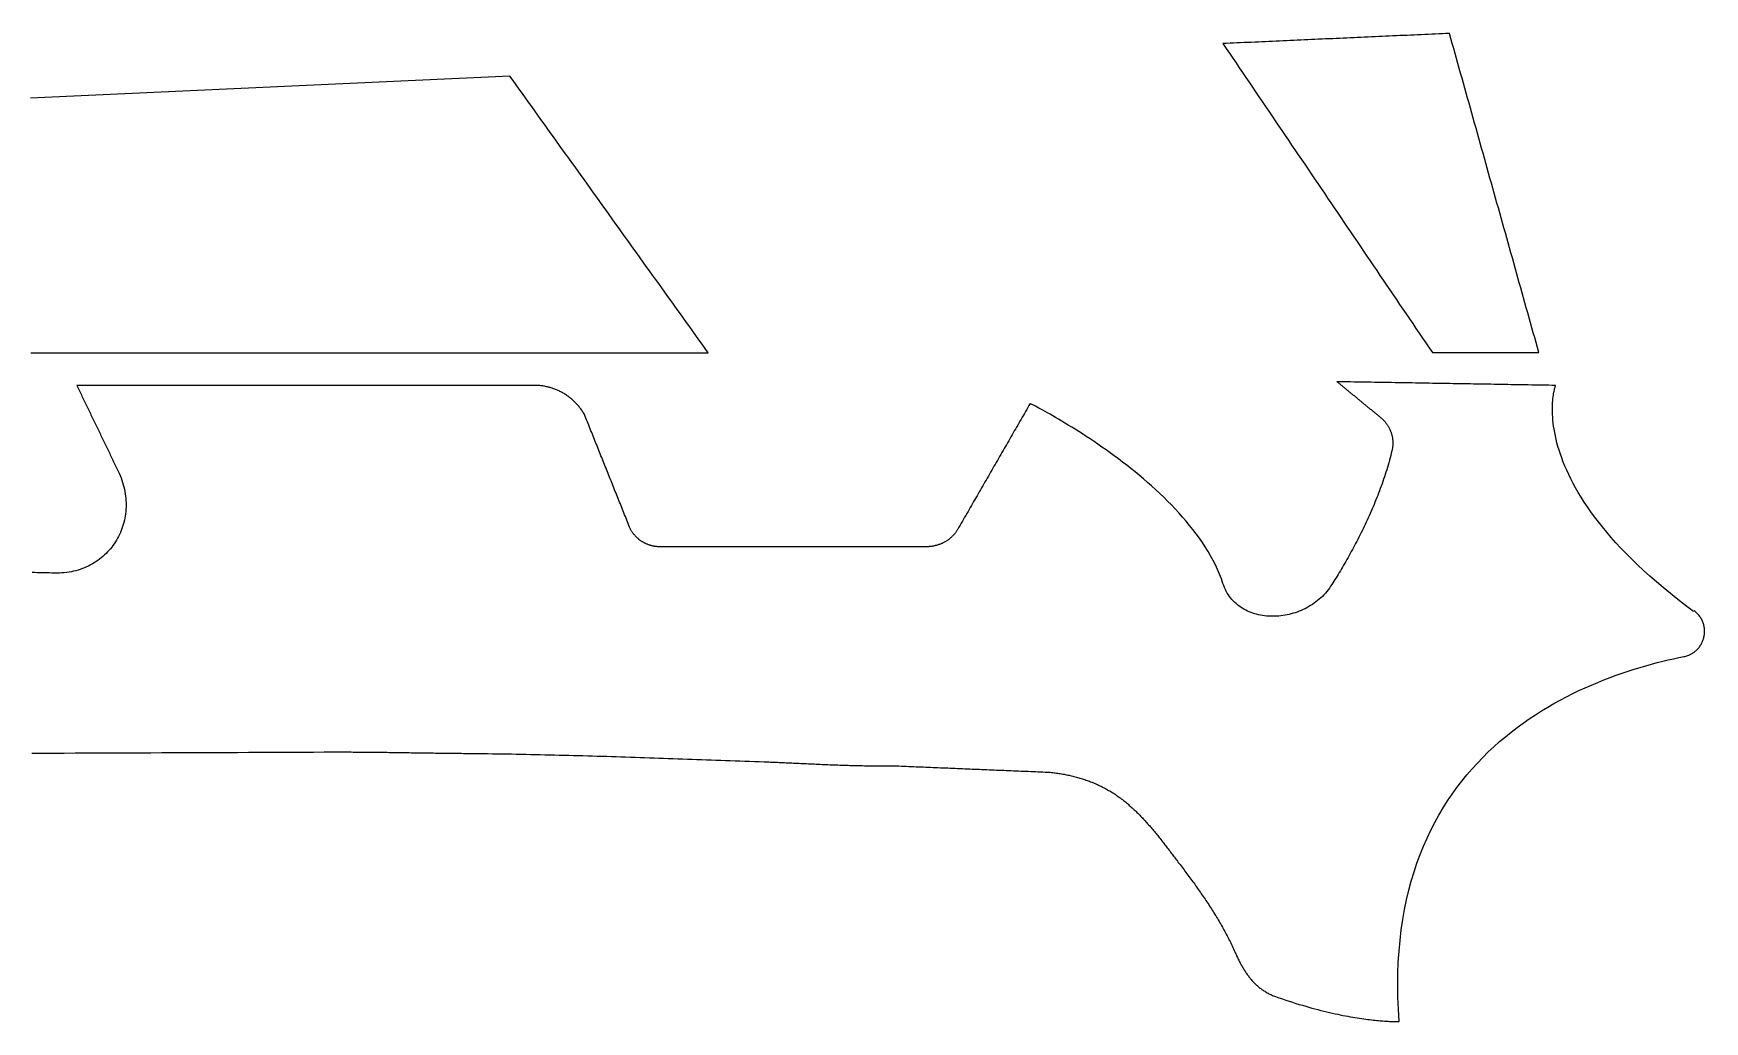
# Model space of a CAD drawing. Header units: metres. Extents: x 21 to 138, y -144 to -64.
# Drawn here: x 79.7 to 138.4, y -98.5 to -63.8 of the extents above; entities that cross this region are included whole.
import ezdxf

# ---------------------------------------------------------------- set-up
doc = ezdxf.new("R2010")
doc.units = ezdxf.units.M

msp = doc.modelspace()

# ---------------------------------------------------------------- linework, layer by layer
for points in [[(128.831594, -74.99096), (128.890014, -74.99096), (128.948434, -74.99096), (129.006854, -74.99096), (129.065274, -74.99096), (129.123694, -74.99096), (129.182114, -74.99096), (129.240534, -74.99096), (129.298954, -74.99096), (129.357374, -74.99096), (129.415794, -74.99096), (129.474214, -74.99096), (129.532634, -74.99096), (129.591054, -74.99096), (129.649474, -74.99096), (129.707894, -74.99096), (129.766314, -74.99096), (129.824734, -74.99096), (129.883154, -74.99096), (129.941574, -74.99096), (129.999994, -74.99096), (130.058414, -74.99096), (130.116834, -74.99096), (130.175254, -74.99096), (130.233674, -74.99096), (130.292094, -74.99096), (130.350514, -74.99096), (130.408934, -74.99096), (130.467354, -74.99096), (130.525774, -74.99096), (130.584194, -74.99096), (130.642614, -74.99096), (130.701034, -74.99096), (130.759454, -74.99096), (130.817874, -74.99096), (130.876294, -74.99096), (130.934714, -74.99096), (130.993134, -74.99096), (131.051554, -74.99096), (131.109974, -74.99096), (131.168394, -74.99096), (131.226814, -74.99096), (131.285234, -74.99096), (131.343654, -74.99096), (131.402074, -74.99096), (131.460494, -74.99096), (131.518914, -74.99096), (131.577334, -74.99096), (131.635754, -74.99096), (131.694174, -74.99096), (131.752594, -74.99096), (131.811014, -74.99096), (131.869434, -74.99096), (131.927854, -74.99096), (131.986274, -74.99096), (132.044694, -74.99096), (132.103114, -74.99096), (132.161534, -74.99096), (132.219954, -74.99096), (132.278374, -74.99096), (132.336794, -74.99096), (132.395214, -74.99096), (132.453634, -74.99096), (132.512054, -74.99096), (132.570474, -74.99096), (132.521452, -74.815954), (132.47243, -74.640948), (132.423408, -74.465942), (132.374386, -74.290936), (132.325364, -74.11593), (132.276342, -73.940924), (132.22732, -73.765918), (132.178298, -73.590912), (132.129276, -73.415906), (132.080254, -73.2409), (132.031232, -73.065894), (131.98221, -72.890888), (131.933188, -72.715882), (131.884166, -72.540876), (131.835144, -72.36587), (131.786122, -72.190864), (131.7371, -72.015858), (131.688078, -71.840852), (131.639056, -71.665846), (131.590034, -71.49084), (131.541012, -71.315834), (131.49199, -71.140828), (131.442968, -70.965822), (131.393946, -70.790816), (131.344924, -70.61581), (131.295902, -70.440804), (131.24688, -70.265798), (131.197858, -70.090792), (131.148836, -69.915786), (131.099814, -69.74078), (131.050792, -69.565774), (131.00177, -69.390768), (130.952748, -69.215762), (130.903726, -69.040756), (130.854704, -68.86575), (130.805682, -68.690744), (130.75666, -68.515738), (130.707638, -68.340732), (130.658616, -68.165726), (130.609594, -67.99072), (130.560572, -67.815714), (130.51155, -67.640708), (130.462528, -67.465702), (130.413506, -67.290696), (130.364484, -67.11569), (130.315462, -66.940684), (130.26644, -66.765678), (130.217418, -66.590672), (130.168396, -66.415666), (130.119374, -66.24066), (130.070352, -66.065654), (130.02133, -65.890648), (129.972308, -65.715642), (129.923286, -65.540636), (129.874264, -65.36563), (129.825242, -65.190624), (129.77622, -65.015618), (129.727198, -64.840612), (129.678176, -64.665606), (129.629154, -64.4906), (129.580132, -64.315594), (129.53111, -64.140588), (129.482088, -63.965582), (129.433066, -63.790576), (129.30886, -63.796164), (129.184654, -63.801752), (129.060448, -63.80734), (128.936242, -63.812928), (128.812036, -63.818516), (128.68783, -63.824104), (128.563624, -63.829692), (128.439418, -63.83528), (128.315212, -63.840868), (128.191006, -63.846456), (128.0668, -63.852044), (127.942594, -63.857632), (127.818388, -63.86322), (127.694182, -63.868808), (127.569976, -63.874396), (127.44577, -63.879984), (127.321564, -63.885572), (127.197358, -63.89116), (127.073152, -63.896748), (126.948946, -63.902336), (126.82474, -63.907924), (126.700534, -63.913512), (126.576328, -63.9191), (126.452122, -63.924688), (126.327916, -63.930276), (126.20371, -63.935864), (126.079504, -63.941452), (125.955298, -63.94704), (125.831092, -63.952628), (125.706886, -63.958216), (125.58268, -63.963804), (125.458474, -63.969392), (125.334268, -63.97498), (125.210062, -63.980568), (125.085856, -63.986156), (124.96165, -63.991744), (124.837444, -63.997332), (124.713238, -64.00292), (124.589032, -64.008508), (124.464826, -64.014096), (124.34062, -64.019684), (124.216414, -64.025272), (124.092208, -64.03086), (123.968002, -64.036448), (123.843796, -64.042036), (123.71959, -64.047624), (123.595384, -64.053212), (123.471178, -64.0588), (123.346972, -64.064388), (123.222766, -64.069976), (123.09856, -64.075564), (122.974354, -64.081152), (122.850148, -64.08674), (122.725942, -64.092328), (122.601736, -64.097916), (122.47753, -64.103504), (122.353324, -64.109092), (122.229118, -64.11468), (122.104912, -64.120268), (121.980706, -64.125856), (121.8565, -64.131444), (121.732294, -64.137032), (121.608088, -64.14262), (121.483882, -64.148208), (121.59869, -64.317626), (121.713498, -64.487044), (121.828306, -64.656462), (121.943114, -64.82588), (122.057922, -64.995298), (122.17273, -65.164716), (122.287538, -65.334134), (122.402346, -65.503552), (122.517154, -65.67297), (122.631962, -65.842388), (122.74677, -66.011806), (122.861578, -66.181224), (122.976386, -66.350642), (123.091194, -66.52006), (123.206002, -66.689478), (123.32081, -66.858896), (123.435618, -67.028314), (123.550426, -67.197732), (123.665234, -67.36715), (123.780042, -67.536568), (123.89485, -67.705986), (124.009658, -67.875404), (124.124466, -68.044822), (124.239274, -68.21424), (124.354082, -68.383658), (124.46889, -68.553076), (124.583698, -68.722494), (124.698506, -68.891912), (124.813314, -69.06133), (124.928122, -69.230748), (125.04293, -69.400166), (125.157738, -69.569584), (125.272546, -69.739002), (125.387354, -69.90842), (125.502162, -70.077838), (125.61697, -70.247256), (125.731778, -70.416674), (125.846586, -70.586092), (125.961394, -70.75551), (126.076202, -70.924928), (126.19101, -71.094346), (126.305818, -71.263764), (126.420626, -71.433182), (126.535434, -71.6026), (126.650242, -71.772018), (126.76505, -71.941436), (126.879858, -72.110854), (126.994666, -72.280272), (127.109474, -72.44969), (127.224282, -72.619108), (127.33909, -72.788526), (127.453898, -72.957944), (127.568706, -73.127362), (127.683514, -73.29678), (127.798322, -73.466198), (127.91313, -73.635616), (128.027938, -73.805034), (128.142746, -73.974452), (128.257554, -74.14387), (128.372362, -74.313288), (128.48717, -74.482706), (128.601978, -74.652124), (128.716786, -74.821542), (128.831594, -74.99096)], [(96.466406, -65.292224), (95.701358, -65.327022), (94.93631, -65.36182), (94.171262, -65.396618), (93.406214, -65.431416), (92.641166, -65.466214), (91.876118, -65.501012), (91.11107, -65.53581), (90.346022, -65.570608), (89.580974, -65.605406), (88.815926, -65.640204), (88.050878, -65.675002), (87.28583, -65.7098), (86.520782, -65.744598), (85.755734, -65.779396), (84.990686, -65.814194), (84.225638, -65.848992), (83.46059, -65.88379), (82.695542, -65.918588), (81.930494, -65.953386), (81.165446, -65.988184), (80.400398, -66.022982), (79.63535, -66.05778)], [(79.649574, -74.997056), (80.442054, -74.997056), (81.234534, -74.997056), (82.027014, -74.997056), (82.819494, -74.997056), (83.611974, -74.997056), (84.404454, -74.997056), (85.196934, -74.997056), (85.989414, -74.997056), (86.781894, -74.997056), (87.574374, -74.997056), (88.366854, -74.997056), (89.159334, -74.997056), (89.951814, -74.997056), (90.744294, -74.997056), (91.536774, -74.997056), (92.329254, -74.997056), (93.121734, -74.997056), (93.914214, -74.997056), (94.706694, -74.997056), (95.499174, -74.997056), (96.291654, -74.997056), (97.084134, -74.997056), (97.876614, -74.997056), (98.669094, -74.997056), (99.461574, -74.997056), (100.254054, -74.997056), (101.046534, -74.997056), (101.839014, -74.997056), (102.631494, -74.997056), (103.423974, -74.997056), (103.315262, -74.845418), (103.20655, -74.69378), (103.097838, -74.542142), (102.989126, -74.390504), (102.880414, -74.238866), (102.771702, -74.087228), (102.66299, -73.93559), (102.554278, -73.783952), (102.445566, -73.632314), (102.336854, -73.480676), (102.228142, -73.329038), (102.11943, -73.1774), (102.010718, -73.025762), (101.902006, -72.874124), (101.793294, -72.722486), (101.684582, -72.570848), (101.57587, -72.41921), (101.467158, -72.267572), (101.358446, -72.115934), (101.249734, -71.964296), (101.141022, -71.812658), (101.03231, -71.66102), (100.923598, -71.509382), (100.814886, -71.357744), (100.706174, -71.206106), (100.597462, -71.054468), (100.48875, -70.90283), (100.380038, -70.751192), (100.271326, -70.599554), (100.162614, -70.447916), (100.053902, -70.296278), (99.94519, -70.14464), (99.836478, -69.993002), (99.727766, -69.841364), (99.619054, -69.689726), (99.510342, -69.538088), (99.40163, -69.38645), (99.292918, -69.234812), (99.184206, -69.083174), (99.075494, -68.931536), (98.966782, -68.779898), (98.85807, -68.62826), (98.749358, -68.476622), (98.640646, -68.324984), (98.531934, -68.173346), (98.423222, -68.021708), (98.31451, -67.87007), (98.205798, -67.718432), (98.097086, -67.566794), (97.988374, -67.415156), (97.879662, -67.263518), (97.77095, -67.11188), (97.662238, -66.960242), (97.553526, -66.808604), (97.444814, -66.656966), (97.336102, -66.505328), (97.22739, -66.35369), (97.118678, -66.202052), (97.009966, -66.050414), (96.901254, -65.898776), (96.792542, -65.747138), (96.68383, -65.5955), (96.575118, -65.443862), (96.466406, -65.292224)], [(137.998962, -84.069682), (137.717022, -83.859116), (137.44575, -83.650328), (137.184892, -83.443064), (136.934448, -83.237578), (136.69391, -83.03387), (136.463278, -82.832194), (136.242298, -82.632296), (136.03097, -82.43443), (135.828786, -82.238596), (135.635746, -82.044794), (135.451596, -81.853278), (135.276082, -81.663794), (135.10895, -81.476596), (134.9502, -81.291684), (134.799578, -81.109058), (134.65683, -80.928972), (134.521702, -80.751172), (134.39394, -80.575912), (134.273544, -80.403192), (134.16026, -80.233012), (134.053834, -80.065626), (133.954012, -79.901034), (133.860794, -79.739236), (133.773926, -79.580232), (133.6929, -79.424022), (133.61797, -79.27086), (133.548628, -79.120492), (133.484874, -78.973172), (133.4262, -78.8289), (133.372606, -78.68793), (133.324092, -78.550008), (133.28015, -78.415388), (133.24078, -78.28407), (133.205728, -78.156054), (133.17474, -78.031594), (133.147562, -77.910436), (133.124194, -77.792834), (133.104128, -77.678788), (133.087364, -77.568298), (133.073902, -77.461618), (133.063234, -77.358748), (133.05536, -77.259688), (133.049772, -77.164438), (133.04647, -77.072998), (133.045454, -76.985368), (133.046216, -76.901802), (133.048756, -76.8223), (133.05282, -76.746862), (133.058154, -76.675742), (133.064504, -76.608686), (133.07187, -76.545948), (133.079998, -76.487528), (133.088634, -76.433426), (133.097524, -76.383896), (133.106414, -76.338684), (133.115304, -76.298044), (133.12394, -76.261976), (133.132068, -76.23048), (133.139434, -76.20381), (133.145784, -76.181712), (133.151118, -76.16444), (133.155182, -76.151994), (133.157722, -76.144628), (133.158738, -76.142088), (133.03885, -76.140056), (132.918962, -76.138024), (132.799074, -76.135992), (132.679186, -76.13396), (132.559298, -76.131928), (132.43941, -76.129896), (132.319522, -76.127864), (132.199634, -76.125832), (132.079746, -76.1238), (131.959858, -76.121768), (131.83997, -76.119736), (131.720082, -76.117704), (131.600194, -76.115672), (131.480306, -76.11364), (131.360418, -76.111608), (131.24053, -76.109576), (131.120642, -76.107544), (131.000754, -76.105512), (130.880866, -76.10348), (130.760978, -76.101448), (130.64109, -76.099416), (130.521202, -76.097384), (130.401314, -76.095352), (130.281426, -76.09332), (130.161538, -76.091288), (130.04165, -76.089256), (129.921762, -76.087224), (129.801874, -76.085192), (129.681986, -76.08316), (129.562098, -76.081128), (129.44221, -76.079096), (129.322322, -76.077064), (129.202434, -76.075032), (129.082546, -76.073), (128.962658, -76.070968), (128.84277, -76.068936), (128.722882, -76.066904), (128.602994, -76.064872), (128.483106, -76.06284), (128.363218, -76.060808), (128.24333, -76.058776), (128.123442, -76.056744), (128.003554, -76.054712), (127.883666, -76.05268), (127.763778, -76.050648), (127.64389, -76.048616), (127.524002, -76.046584), (127.404114, -76.044552), (127.284226, -76.04252), (127.164338, -76.040488), (127.04445, -76.038456), (126.924562, -76.036424), (126.804674, -76.034392), (126.684786, -76.03236), (126.564898, -76.030328), (126.44501, -76.028296), (126.325122, -76.026264), (126.205234, -76.024232), (126.085346, -76.0222), (125.965458, -76.020168), (125.84557, -76.018136), (125.725682, -76.016104), (125.605794, -76.014072), (125.485906, -76.01204), (125.509782, -76.031598), (125.533658, -76.051156), (125.557534, -76.070714), (125.58141, -76.090272), (125.605286, -76.10983), (125.629162, -76.129388), (125.653038, -76.148946), (125.676914, -76.168504), (125.70079, -76.188062), (125.724666, -76.20762), (125.748542, -76.227178), (125.772418, -76.246736), (125.796294, -76.266294), (125.82017, -76.285852), (125.844046, -76.30541), (125.867922, -76.324968), (125.891798, -76.344526), (125.915674, -76.364084), (125.93955, -76.383642), (125.963426, -76.4032), (125.987302, -76.422758), (126.011178, -76.442316), (126.035054, -76.461874), (126.05893, -76.481432), (126.082806, -76.50099), (126.106682, -76.520548), (126.130558, -76.540106), (126.154434, -76.559664), (126.17831, -76.579222), (126.202186, -76.59878), (126.226062, -76.618338), (126.249938, -76.637896), (126.273814, -76.657454), (126.29769, -76.677012), (126.321566, -76.69657), (126.345442, -76.716128), (126.369318, -76.735686), (126.393194, -76.755244), (126.41707, -76.774802), (126.440946, -76.79436), (126.464822, -76.813918), (126.488698, -76.833476), (126.512574, -76.853034), (126.53645, -76.872592), (126.560326, -76.89215), (126.584202, -76.911708), (126.608078, -76.931266), (126.631954, -76.950824), (126.65583, -76.970382), (126.679706, -76.98994), (126.703582, -77.009498), (126.727458, -77.029056), (126.751334, -77.048614), (126.77521, -77.068172), (126.799086, -77.08773), (126.822962, -77.107288), (126.846838, -77.126846), (126.870714, -77.146404), (126.89459, -77.165962), (126.918466, -77.18552), (126.942342, -77.205078), (126.966218, -77.224636), (126.990094, -77.244194), (127.01397, -77.263752), (127.029972, -77.277214), (127.04572, -77.29093), (127.061214, -77.3049), (127.076454, -77.319124), (127.09144, -77.333602), (127.106172, -77.348334), (127.12065, -77.363066), (127.134874, -77.378052), (127.14859, -77.393292), (127.162052, -77.408786), (127.17526, -77.424534), (127.188214, -77.440536), (127.200914, -77.456538), (127.21336, -77.472794), (127.225298, -77.489304), (127.236982, -77.506068), (127.248412, -77.522832), (127.259588, -77.53985), (127.27051, -77.557122), (127.281178, -77.574394), (127.291338, -77.59192), (127.301244, -77.6097), (127.310896, -77.62748), (127.320294, -77.645514), (127.329184, -77.663802), (127.33782, -77.68209), (127.346202, -77.700632), (127.35433, -77.719174), (127.36195, -77.73797), (127.369316, -77.756766), (127.376428, -77.775816), (127.383032, -77.794866), (127.389382, -77.813916), (127.395478, -77.83322), (127.401066, -77.852524), (127.4064, -77.872082), (127.41148, -77.89164), (127.416306, -77.911198), (127.420624, -77.93101), (127.424688, -77.950822), (127.428244, -77.970634), (127.431546, -77.9907), (127.434594, -78.010766), (127.437134, -78.030832), (127.43942, -78.050898), (127.441452, -78.071218), (127.442976, -78.091538), (127.444246, -78.111858), (127.445008, -78.132178), (127.445516, -78.152498), (127.445516, -78.172818), (127.445262, -78.193138), (127.444754, -78.213458), (127.443738, -78.234032), (127.442468, -78.254606), (127.44069, -78.27518), (127.438658, -78.295754), (127.436118, -78.316328), (127.433324, -78.336902), (127.430022, -78.357476), (127.426466, -78.37805), (127.422402, -78.39837), (127.418084, -78.41869), (127.413258, -78.43901), (127.392684, -78.521814), (127.371348, -78.604618), (127.34925, -78.687422), (127.326644, -78.770226), (127.303276, -78.85303), (127.279146, -78.935834), (127.254508, -79.018384), (127.229362, -79.100934), (127.203454, -79.18323), (127.177038, -79.265526), (127.150114, -79.347568), (127.122428, -79.42961), (127.094234, -79.511398), (127.065532, -79.593186), (127.036322, -79.67472), (127.006604, -79.756), (126.976378, -79.837026), (126.945644, -79.917798), (126.914402, -79.99857), (126.882906, -80.079088), (126.850902, -80.159352), (126.81839, -80.239362), (126.785624, -80.318864), (126.75235, -80.398112), (126.718822, -80.477106), (126.684786, -80.555846), (126.650496, -80.634332), (126.615698, -80.71231), (126.580646, -80.790034), (126.54534, -80.86725), (126.50978, -80.944212), (126.473966, -81.020666), (126.437898, -81.096866), (126.401576, -81.172558), (126.365, -81.247742), (126.32817, -81.322672), (126.291086, -81.397094), (126.253748, -81.471008), (126.21641, -81.544414), (126.178818, -81.617312), (126.140972, -81.689702), (126.103126, -81.761584), (126.065026, -81.832958), (126.026926, -81.903824), (125.988572, -81.974182), (125.950218, -82.044032), (125.911864, -82.113374), (125.87351, -82.181954), (125.835156, -82.250026), (125.796548, -82.317336), (125.75794, -82.384138), (125.719332, -82.450178), (125.680724, -82.51571), (125.64237, -82.58048), (125.604016, -82.644742), (125.565662, -82.708242), (125.527308, -82.77098), (125.489208, -82.832956), (125.451108, -82.894424), (125.413008, -82.95513), (125.375162, -83.015074), (125.33757, -83.074256), (125.299978, -83.132676), (125.26264, -83.190334), (125.21946, -83.253834), (125.174248, -83.315556), (125.127004, -83.375246), (125.077728, -83.433158), (125.026674, -83.489038), (124.973842, -83.54314), (124.919232, -83.59521), (124.863098, -83.645248), (124.80544, -83.693508), (124.746258, -83.739736), (124.685806, -83.783932), (124.624084, -83.826096), (124.561092, -83.866482), (124.49683, -83.904836), (124.431552, -83.941158), (124.365258, -83.975448), (124.297948, -84.007706), (124.229876, -84.037932), (124.161042, -84.066126), (124.091446, -84.092288), (124.021088, -84.116418), (123.950222, -84.138516), (123.878848, -84.158582), (123.80722, -84.176362), (123.735084, -84.19211), (123.662694, -84.205826), (123.590304, -84.21751), (123.51766, -84.226908), (123.445016, -84.234274), (123.372626, -84.239608), (123.300236, -84.242656), (123.2281, -84.243672), (123.156218, -84.242402), (123.08459, -84.2391), (123.01347, -84.233512), (122.942858, -84.225892), (122.872754, -84.215986), (122.803412, -84.203794), (122.734832, -84.18957), (122.667014, -84.17306), (122.600212, -84.154264), (122.534426, -84.133436), (122.469656, -84.110322), (122.405902, -84.084922), (122.343418, -84.057236), (122.282204, -84.027264), (122.22226, -83.995006), (122.16384, -83.960462), (122.106944, -83.923632), (122.051572, -83.884516), (121.997724, -83.843114), (121.945654, -83.799426), (121.895362, -83.753452), (121.847102, -83.705192), (121.800874, -83.654646), (121.756678, -83.60156), (121.714514, -83.546188), (121.674382, -83.48853), (121.636536, -83.428586), (121.60123, -83.366102), (121.56821, -83.301332), (121.53773, -83.234022), (121.50979, -83.164426), (121.484644, -83.09229), (121.427494, -82.927444), (121.363994, -82.763868), (121.294398, -82.601308), (121.21896, -82.440018), (121.137934, -82.279998), (121.051574, -82.121248), (120.95988, -81.964022), (120.86336, -81.808066), (120.762014, -81.653634), (120.65635, -81.500726), (120.546368, -81.349342), (120.432576, -81.199482), (120.314974, -81.0514), (120.193816, -80.904842), (120.069356, -80.760062), (119.941848, -80.61706), (119.811292, -80.47609), (119.678196, -80.336898), (119.542814, -80.199738), (119.405146, -80.064356), (119.2657, -79.931006), (119.124476, -79.799688), (118.981728, -79.670656), (118.83771, -79.543656), (118.692676, -79.418942), (118.54688, -79.296514), (118.400576, -79.176372), (118.254018, -79.058516), (118.10746, -78.9432), (117.960902, -78.83017), (117.814852, -78.71968), (117.66931, -78.61173), (117.524784, -78.50632), (117.381274, -78.403704), (117.239034, -78.303628), (117.098318, -78.206346), (116.95938, -78.111858), (116.822474, -78.020164), (116.687854, -77.931264), (116.55552, -77.845412), (116.42598, -77.762354), (116.299234, -77.682344), (116.17579, -77.605382), (116.055648, -77.531468), (115.939062, -77.460856), (115.826286, -77.393292), (115.717574, -77.32903), (115.61318, -77.26807), (115.513358, -77.210412), (115.418362, -77.156056), (115.328446, -77.105256), (115.24361, -77.057758), (115.164362, -77.013816), (115.090702, -76.97343), (115.022884, -76.936854), (114.961416, -76.903834), (114.906298, -76.874624), (114.857784, -76.84897), (114.816128, -76.827126), (114.78133, -76.809346), (114.753898, -76.795376), (114.734086, -76.785216), (114.721894, -76.77912), (114.71783, -76.777088), (114.678206, -76.845922), (114.638582, -76.914756), (114.598958, -76.98359), (114.559334, -77.052424), (114.51971, -77.121258), (114.480086, -77.190092), (114.440462, -77.258926), (114.400838, -77.32776), (114.361214, -77.396594), (114.32159, -77.465428), (114.281966, -77.534262), (114.242342, -77.603096), (114.202718, -77.67193), (114.163094, -77.740764), (114.12347, -77.809598), (114.083846, -77.878432), (114.044222, -77.947266), (114.004598, -78.0161), (113.964974, -78.084934), (113.92535, -78.153768), (113.885726, -78.222602), (113.846102, -78.291436), (113.806478, -78.36027), (113.766854, -78.429104), (113.72723, -78.497938), (113.687606, -78.566772), (113.647982, -78.635606), (113.608358, -78.70444), (113.568734, -78.773274), (113.52911, -78.842108), (113.489486, -78.910942), (113.449862, -78.979776), (113.410238, -79.04861), (113.370614, -79.117444), (113.33099, -79.186278), (113.291366, -79.255112), (113.251742, -79.323946), (113.212118, -79.39278), (113.172494, -79.461614), (113.13287, -79.530448), (113.093246, -79.599282), (113.053622, -79.668116), (113.013998, -79.73695), (112.974374, -79.805784), (112.93475, -79.874618), (112.895126, -79.943452), (112.855502, -80.012286), (112.815878, -80.08112), (112.776254, -80.149954), (112.73663, -80.218788), (112.697006, -80.287622), (112.657382, -80.356456), (112.617758, -80.42529), (112.578134, -80.494124), (112.53851, -80.562958), (112.498886, -80.631792), (112.459262, -80.700626), (112.419638, -80.76946), (112.380014, -80.838294), (112.34039, -80.907128), (112.300766, -80.975962), (112.261142, -81.044796), (112.221518, -81.11363), (112.181894, -81.182464), (112.170718, -81.20126), (112.159288, -81.219802), (112.147604, -81.23809), (112.135666, -81.256124), (112.123474, -81.273904), (112.111028, -81.29143), (112.098328, -81.308702), (112.085374, -81.32572), (112.072166, -81.342484), (112.058704, -81.35874), (112.044988, -81.374742), (112.031018, -81.39049), (112.016794, -81.405984), (112.002316, -81.421224), (111.987584, -81.43621), (111.972598, -81.450942), (111.957358, -81.46542), (111.941864, -81.47939), (111.926116, -81.493106), (111.910114, -81.506568), (111.894112, -81.519776), (111.877856, -81.53273), (111.861346, -81.54543), (111.844582, -81.557876), (111.827564, -81.569814), (111.810292, -81.581498), (111.79302, -81.592928), (111.775494, -81.604104), (111.757714, -81.615026), (111.739934, -81.625694), (111.7219, -81.635854), (111.703612, -81.64576), (111.68507, -81.655412), (111.666528, -81.66481), (111.647732, -81.673954), (111.628936, -81.682844), (111.609886, -81.691226), (111.590582, -81.699354), (111.571278, -81.707228), (111.55172, -81.714848), (111.532162, -81.722214), (111.51235, -81.729072), (111.492538, -81.735676), (111.472472, -81.742026), (111.452406, -81.748122), (111.432086, -81.753964), (111.411766, -81.759298), (111.391192, -81.764378), (111.370618, -81.769204), (111.34979, -81.773776), (111.328962, -81.778094), (111.30788, -81.781904), (111.286798, -81.78546), (111.265716, -81.788762), (111.24438, -81.79181), (111.223044, -81.79435), (111.201708, -81.796636), (111.180118, -81.798668), (111.158528, -81.800446), (111.136938, -81.801716), (111.115348, -81.802732), (111.093504, -81.803494), (111.07166, -81.804002), (111.049816, -81.804002), (110.904782, -81.804002), (110.759748, -81.804002), (110.614714, -81.804002), (110.46968, -81.804002), (110.324646, -81.804002), (110.179612, -81.804002), (110.034578, -81.804002), (109.889544, -81.804002), (109.74451, -81.804002), (109.599476, -81.804002), (109.454442, -81.804002), (109.309408, -81.804002), (109.164374, -81.804002), (109.01934, -81.804002), (108.874306, -81.804002), (108.729272, -81.804002), (108.584238, -81.804002), (108.439204, -81.804002), (108.29417, -81.804002), (108.149136, -81.804002), (108.004102, -81.804002), (107.859068, -81.804002), (107.714034, -81.804002), (107.569, -81.804002), (107.423966, -81.804002), (107.278932, -81.804002), (107.133898, -81.804002), (106.988864, -81.804002), (106.84383, -81.804002), (106.698796, -81.804002), (106.553762, -81.804002), (106.408728, -81.804002), (106.263694, -81.804002), (106.11866, -81.804002), (105.973626, -81.804002), (105.828592, -81.804002), (105.683558, -81.804002), (105.538524, -81.804002), (105.39349, -81.804002), (105.248456, -81.804002), (105.103422, -81.804002), (104.958388, -81.804002), (104.813354, -81.804002), (104.66832, -81.804002), (104.523286, -81.804002), (104.378252, -81.804002), (104.233218, -81.804002), (104.088184, -81.804002), (103.94315, -81.804002), (103.798116, -81.804002), (103.653082, -81.804002), (103.508048, -81.804002), (103.363014, -81.804002), (103.21798, -81.804002), (103.072946, -81.804002), (102.927912, -81.804002), (102.782878, -81.804002), (102.637844, -81.804002), (102.49281, -81.804002), (102.347776, -81.804002), (102.202742, -81.804002), (102.057708, -81.804002), (101.912674, -81.804002), (101.76764, -81.804002), (101.746558, -81.80451), (101.72573, -81.80451), (101.704902, -81.804256), (101.684074, -81.803494), (101.663246, -81.802478), (101.642672, -81.801208), (101.622098, -81.79943), (101.601524, -81.797398), (101.58095, -81.794858), (101.56063, -81.792064), (101.54031, -81.789016), (101.51999, -81.78546), (101.499924, -81.78165), (101.479858, -81.777332), (101.460046, -81.77276), (101.440234, -81.767934), (101.420422, -81.7626), (101.400864, -81.757012), (101.381306, -81.75117), (101.362002, -81.745074), (101.342698, -81.73847), (101.323648, -81.731612), (101.304598, -81.7245), (101.285802, -81.71688), (101.267006, -81.709006), (101.248464, -81.700878), (101.230176, -81.692496), (101.211888, -81.683606), (101.193854, -81.674462), (101.17582, -81.665064), (101.15804, -81.655412), (101.140514, -81.645506), (101.122988, -81.635346), (101.105716, -81.624678), (101.088698, -81.613756), (101.071934, -81.60258), (101.05517, -81.59115), (101.03866, -81.579466), (101.022404, -81.567528), (101.006402, -81.555336), (100.9904, -81.542636), (100.974652, -81.529682), (100.959158, -81.516474), (100.943918, -81.503012), (100.928932, -81.489296), (100.9142, -81.475326), (100.899722, -81.461102), (100.885498, -81.446624), (100.871274, -81.431892), (100.857304, -81.416906), (100.843588, -81.401666), (100.830126, -81.386172), (100.816918, -81.370424), (100.803964, -81.354422), (100.791264, -81.338166), (100.778818, -81.321656), (100.76688, -81.304892), (100.755196, -81.287874), (100.743766, -81.270602), (100.73259, -81.253076), (100.721668, -81.235296), (100.711, -81.217262), (100.700586, -81.198974), (100.690426, -81.180686), (100.66528, -81.117948), (100.640134, -81.05521), (100.614988, -80.992472), (100.589842, -80.929734), (100.564696, -80.866996), (100.53955, -80.804258), (100.514404, -80.74152), (100.489258, -80.678782), (100.464112, -80.616044), (100.438966, -80.553306), (100.41382, -80.490568), (100.388674, -80.42783), (100.363528, -80.365092), (100.338382, -80.302354), (100.313236, -80.239616), (100.28809, -80.176878), (100.262944, -80.11414), (100.237798, -80.051402), (100.212652, -79.988664), (100.187506, -79.925926), (100.16236, -79.863188), (100.137214, -79.80045), (100.112068, -79.737712), (100.086922, -79.674974), (100.061776, -79.612236), (100.03663, -79.549498), (100.011484, -79.48676), (99.986338, -79.424022), (99.961192, -79.361284), (99.936046, -79.298546), (99.9109, -79.235808), (99.885754, -79.17307), (99.860608, -79.110332), (99.835462, -79.047594), (99.810316, -78.984856), (99.78517, -78.922118), (99.760024, -78.85938), (99.734878, -78.796642), (99.709732, -78.733904), (99.684586, -78.671166), (99.65944, -78.608428), (99.634294, -78.54569), (99.609148, -78.482952), (99.584002, -78.420214), (99.558856, -78.357476), (99.53371, -78.294738), (99.508564, -78.232), (99.483418, -78.169262), (99.458272, -78.106524), (99.433126, -78.043786), (99.40798, -77.981048), (99.382834, -77.91831), (99.357688, -77.855572), (99.332542, -77.792834), (99.307396, -77.730096), (99.28225, -77.667358), (99.257104, -77.60462), (99.231958, -77.541882), (99.206812, -77.479144), (99.181666, -77.416406), (99.15652, -77.353668), (99.131374, -77.29093), (99.106228, -77.228192), (99.081082, -77.165454), (99.06381, -77.13599), (99.04603, -77.10678), (99.027742, -77.077824), (99.0092, -77.049376), (98.99015, -77.021182), (98.970592, -76.993496), (98.95078, -76.966064), (98.93046, -76.93914), (98.909632, -76.91247), (98.88855, -76.886308), (98.86696, -76.8604), (98.845116, -76.835), (98.822764, -76.809854), (98.800158, -76.785216), (98.777044, -76.761086), (98.753676, -76.73721), (98.7298, -76.713842), (98.70567, -76.690728), (98.681286, -76.668122), (98.656394, -76.646024), (98.631248, -76.62418), (98.605848, -76.602844), (98.57994, -76.582016), (98.553778, -76.561442), (98.527362, -76.541376), (98.500692, -76.521818), (98.473514, -76.502768), (98.446082, -76.483972), (98.418396, -76.465684), (98.390456, -76.447904), (98.362262, -76.430632), (98.333814, -76.413868), (98.305112, -76.397358), (98.276156, -76.381356), (98.246946, -76.365862), (98.217482, -76.350876), (98.187764, -76.336398), (98.157792, -76.322428), (98.127566, -76.308966), (98.097086, -76.296012), (98.066352, -76.283566), (98.035364, -76.271628), (98.004122, -76.259944), (97.972626, -76.249022), (97.94113, -76.238354), (97.90938, -76.228194), (97.877376, -76.218542), (97.845118, -76.209652), (97.81286, -76.20127), (97.780348, -76.193396), (97.747582, -76.18603), (97.714816, -76.179172), (97.681796, -76.172822), (97.648776, -76.16698), (97.615502, -76.161646), (97.582228, -76.15682), (97.5487, -76.152502), (97.515172, -76.148946), (97.48139, -76.145898), (97.447608, -76.143358), (97.413572, -76.141326), (97.379536, -76.139802), (97.345246, -76.13904), (97.310956, -76.138786), (97.060258, -76.138786), (96.80956, -76.138786), (96.558862, -76.138786), (96.308164, -76.138786), (96.057466, -76.138786), (95.806768, -76.138786), (95.55607, -76.138786), (95.305372, -76.138786), (95.054674, -76.138786), (94.803976, -76.138786), (94.553278, -76.138786), (94.30258, -76.138786), (94.051882, -76.138786), (93.801184, -76.138786), (93.550486, -76.138786), (93.299788, -76.138786), (93.04909, -76.138786), (92.798392, -76.138786), (92.547694, -76.138786), (92.296996, -76.138786), (92.046298, -76.138786), (91.7956, -76.138786), (91.544902, -76.138786), (91.294204, -76.138786), (91.043506, -76.138786), (90.792808, -76.138786), (90.54211, -76.138786), (90.291412, -76.138786), (90.040714, -76.138786), (89.790016, -76.138786), (89.539318, -76.138786), (89.28862, -76.138786), (89.037922, -76.138786), (88.787224, -76.138786), (88.536526, -76.138786), (88.285828, -76.138786), (88.03513, -76.138786), (87.784432, -76.138786), (87.533734, -76.138786), (87.283036, -76.138786), (87.032338, -76.138786), (86.78164, -76.138786), (86.530942, -76.138786), (86.280244, -76.138786), (86.029546, -76.138786), (85.778848, -76.138786), (85.52815, -76.138786), (85.277452, -76.138786), (85.026754, -76.138786), (84.776056, -76.138786), (84.525358, -76.138786), (84.27466, -76.138786), (84.023962, -76.138786), (83.773264, -76.138786), (83.522566, -76.138786), (83.271868, -76.138786), (83.02117, -76.138786), (82.770472, -76.138786), (82.519774, -76.138786), (82.269076, -76.138786), (82.018378, -76.138786), (81.76768, -76.138786), (81.516982, -76.138786), (81.266284, -76.138786), (81.28889, -76.185776), (81.311496, -76.232766), (81.334102, -76.279756), (81.356708, -76.326746), (81.379314, -76.373736), (81.40192, -76.420726), (81.424526, -76.467716), (81.447132, -76.514706), (81.469738, -76.561696), (81.492344, -76.608686), (81.51495, -76.655676), (81.537556, -76.702666), (81.560162, -76.749656), (81.582768, -76.796646), (81.605374, -76.843636), (81.62798, -76.890626), (81.650586, -76.937616), (81.673192, -76.984606), (81.695798, -77.031596), (81.718404, -77.078586), (81.74101, -77.125576), (81.763616, -77.172566), (81.786222, -77.219556), (81.808828, -77.266546), (81.831434, -77.313536), (81.85404, -77.360526), (81.876646, -77.407516), (81.899252, -77.454506), (81.921858, -77.501496), (81.944464, -77.548486), (81.96707, -77.595476), (81.989676, -77.642466), (82.012282, -77.689456), (82.034888, -77.736446), (82.057494, -77.783436), (82.0801, -77.830426), (82.102706, -77.877416), (82.125312, -77.924406), (82.147918, -77.971396), (82.170524, -78.018386), (82.19313, -78.065376), (82.215736, -78.112366), (82.238342, -78.159356), (82.260948, -78.206346), (82.283554, -78.253336), (82.30616, -78.300326), (82.328766, -78.347316), (82.351372, -78.394306), (82.373978, -78.441296), (82.396584, -78.488286), (82.41919, -78.535276), (82.441796, -78.582266), (82.464402, -78.629256), (82.487008, -78.676246), (82.509614, -78.723236), (82.53222, -78.770226), (82.554826, -78.817216), (82.577432, -78.864206), (82.600038, -78.911196), (82.622644, -78.958186), (82.64525, -79.005176), (82.667856, -79.052166), (82.690462, -79.099156), (82.713068, -79.146146), (82.75066, -79.225394), (82.785458, -79.304896), (82.817462, -79.384652), (82.846672, -79.464408), (82.873342, -79.544418), (82.897218, -79.624428), (82.918554, -79.704438), (82.937096, -79.784448), (82.953098, -79.864458), (82.96656, -79.944214), (82.977482, -80.023716), (82.985864, -80.103218), (82.991706, -80.182212), (82.995008, -80.260952), (82.99577, -80.339438), (82.994246, -80.417416), (82.990182, -80.494886), (82.983832, -80.571848), (82.974942, -80.648302), (82.963766, -80.724248), (82.950304, -80.799432), (82.934556, -80.873854), (82.916522, -80.947514), (82.896456, -81.020412), (82.874104, -81.092548), (82.849466, -81.163668), (82.822796, -81.234026), (82.794094, -81.303368), (82.763106, -81.371694), (82.730086, -81.43875), (82.695034, -81.50479), (82.65795, -81.56956), (82.618834, -81.63306), (82.57794, -81.69529), (82.535014, -81.75625), (82.49031, -81.815686), (82.443574, -81.873852), (82.39506, -81.930494), (82.344768, -81.985612), (82.292698, -82.039206), (82.23885, -82.091276), (82.183224, -82.141568), (82.12582, -82.190082), (82.066638, -82.236818), (82.005932, -82.281776), (81.943448, -82.324956), (81.87944, -82.366104), (81.813654, -82.405474), (81.746344, -82.442812), (81.67751, -82.478118), (81.607152, -82.511138), (81.53527, -82.542126), (81.462118, -82.570828), (81.387442, -82.597244), (81.311242, -82.621374), (81.233772, -82.643218), (81.155032, -82.662776), (81.074768, -82.679794), (80.993234, -82.694272), (80.91043, -82.70621), (80.826356, -82.715608), (80.741266, -82.722466), (80.654906, -82.72653), (80.567276, -82.7278), (80.480154, -82.726022), (80.393032, -82.724244), (80.30591, -82.722466), (80.218788, -82.720688), (80.131666, -82.71891), (80.044544, -82.717132), (79.957422, -82.715354), (79.8703, -82.713576), (79.783178, -82.711798), (79.696056, -82.71002)], [(79.68234, -89.045542), (80.062578, -89.044018), (80.442816, -89.042494), (80.823054, -89.04097), (81.203292, -89.039446), (81.58353, -89.037922), (81.963768, -89.036398), (82.344006, -89.034874), (82.724244, -89.03335), (83.104482, -89.031826), (83.48472, -89.030302), (83.864958, -89.028778), (84.245196, -89.027254), (84.625434, -89.02573), (85.005672, -89.024206), (85.38591, -89.022682), (85.766148, -89.021158), (86.146386, -89.019634), (86.526624, -89.01811), (86.906862, -89.016586), (87.2871, -89.015062), (87.667338, -89.013538), (88.047576, -89.012014), (88.427814, -89.01049), (88.808052, -89.008966), (89.18829, -89.007442), (89.568528, -89.005918), (89.948766, -89.004394), (90.329004, -89.00287), (90.399362, -89.00287), (90.46972, -89.00287), (90.540078, -89.00287), (90.610436, -89.003124), (90.680794, -89.003378), (90.751152, -89.003632), (90.82151, -89.003886), (90.891868, -89.00414), (90.962226, -89.004648), (91.032584, -89.005156), (91.102942, -89.005664), (91.1733, -89.006172), (91.243658, -89.00668), (91.314016, -89.007188), (91.384374, -89.007696), (91.454732, -89.008458), (91.52509, -89.00922), (91.595448, -89.009982), (91.665806, -89.010744), (91.736164, -89.011506), (91.806522, -89.012268), (91.87688, -89.01303), (91.947238, -89.013792), (92.017596, -89.014554), (92.087954, -89.015316), (92.158312, -89.016078), (92.22867, -89.017094), (92.299028, -89.01811), (92.369386, -89.019126), (92.439744, -89.020142), (92.510102, -89.021158), (92.58046, -89.022174), (92.650818, -89.02319), (92.721176, -89.024206), (92.791534, -89.025222), (92.861892, -89.026238), (92.93225, -89.027254), (93.002608, -89.02827), (93.072966, -89.029286), (93.143324, -89.030302), (93.213682, -89.031318), (93.28404, -89.032334), (93.354398, -89.03335), (93.424756, -89.034366), (93.495114, -89.035382), (93.565472, -89.036398), (93.63583, -89.037414), (93.706188, -89.03843), (93.776546, -89.039446), (93.846904, -89.040462), (93.917262, -89.041478), (93.98762, -89.042494), (94.057978, -89.04351), (94.128336, -89.044272), (94.198694, -89.045034), (94.269052, -89.045796), (94.33941, -89.046558), (94.409768, -89.04732), (94.480126, -89.048082), (94.550484, -89.048844), (94.620842, -89.049606), (94.6912, -89.050368), (94.761558, -89.05113), (94.831916, -89.051892), (95.001588, -89.053416), (95.17126, -89.055194), (95.340678, -89.057226), (95.509842, -89.059258), (95.678752, -89.061544), (95.847408, -89.06383), (96.016064, -89.06637), (96.184466, -89.06891), (96.352614, -89.071704), (96.520762, -89.074498), (96.688656, -89.077546), (96.856296, -89.080594), (97.023936, -89.083896), (97.191322, -89.087198), (97.358708, -89.090754), (97.52584, -89.09431), (97.692972, -89.09812), (97.860104, -89.10193), (98.026982, -89.105994), (98.19386, -89.110058), (98.360484, -89.114376), (98.527108, -89.118694), (98.693732, -89.123012), (98.860356, -89.127584), (99.026726, -89.132156), (99.193096, -89.136728), (99.359466, -89.141554), (99.525836, -89.14638), (99.692206, -89.151206), (99.858576, -89.156286), (100.024946, -89.161366), (100.191316, -89.166446), (100.357686, -89.17178), (100.524056, -89.177114), (100.690426, -89.182448), (100.856796, -89.187782), (101.023166, -89.19337), (101.189536, -89.198958), (101.355906, -89.204546), (101.522276, -89.210134), (101.6889, -89.215976), (101.855524, -89.221818), (102.022148, -89.22766), (102.188772, -89.233502), (102.35565, -89.239344), (102.522528, -89.245186), (102.689406, -89.251282), (102.856538, -89.257378), (103.02367, -89.263474), (103.191056, -89.26957), (103.358442, -89.275666), (103.526082, -89.281762), (103.693722, -89.287858), (103.861616, -89.293954), (104.02951, -89.30005), (104.197658, -89.306146), (104.36606, -89.312242), (104.534462, -89.318338), (104.703118, -89.324434), (104.872028, -89.33053), (105.041192, -89.336626), (105.21061, -89.342722), (105.380028, -89.348818), (105.5497, -89.354914), (105.608882, -89.3572), (105.668572, -89.359486), (105.72877, -89.361772), (105.789222, -89.364312), (105.850182, -89.366852), (105.911396, -89.369392), (105.973118, -89.371932), (106.035094, -89.374726), (106.097578, -89.37752), (106.160316, -89.380314), (106.223562, -89.383108), (106.287062, -89.385902), (106.350816, -89.38895), (106.415078, -89.391998), (106.479594, -89.395046), (106.544364, -89.398094), (106.609642, -89.401142), (106.675174, -89.40419), (106.74096, -89.407238), (106.807, -89.410286), (106.873548, -89.413334), (106.94035, -89.416382), (107.007406, -89.41943), (107.074716, -89.422478), (107.14228, -89.425526), (107.210098, -89.428574), (107.27817, -89.431622), (107.34675, -89.43467), (107.415584, -89.437718), (107.484672, -89.440766), (107.554014, -89.44356), (107.623356, -89.446354), (107.692952, -89.449148), (107.762802, -89.451942), (107.832906, -89.454736), (107.903264, -89.457276), (107.973876, -89.459816), (108.044742, -89.462356), (108.115862, -89.464896), (108.187236, -89.467182), (108.25861, -89.469468), (108.330238, -89.471754), (108.40212, -89.473786), (108.474002, -89.475818), (108.546138, -89.477596), (108.618528, -89.479374), (108.690918, -89.480898), (108.763562, -89.482422), (108.83646, -89.483946), (108.909358, -89.485216), (108.98251, -89.486486), (109.055662, -89.487502), (109.129068, -89.488264), (109.202474, -89.489026), (109.276134, -89.489534), (109.349794, -89.490042), (109.423708, -89.490296), (109.497622, -89.490296), (109.57179, -89.490296), (109.645958, -89.490042), (109.720126, -89.489534), (109.794548, -89.489026), (109.86897, -89.488264), (109.943392, -89.487248), (110.02899, -89.490804), (110.114588, -89.49436), (110.200186, -89.497916), (110.285784, -89.501472), (110.371382, -89.505028), (110.45698, -89.508584), (110.542578, -89.51214), (110.628176, -89.515696), (110.713774, -89.519252), (110.799372, -89.522808), (110.88497, -89.526364), (110.970568, -89.52992), (111.056166, -89.533476), (111.141764, -89.537032), (111.227362, -89.540588), (111.31296, -89.544144), (111.398558, -89.5477), (111.484156, -89.551256), (111.569754, -89.554812), (111.655352, -89.558368), (111.74095, -89.561924), (111.826548, -89.56548), (111.912146, -89.569036), (111.997744, -89.572592), (112.083342, -89.576148), (112.16894, -89.579704), (112.254538, -89.58326), (112.340136, -89.586816), (112.425734, -89.590372), (112.511332, -89.593928), (112.59693, -89.597484), (112.682528, -89.60104), (112.768126, -89.604596), (112.853724, -89.608152), (112.939322, -89.611708), (113.02492, -89.615264), (113.110518, -89.61882), (113.196116, -89.622376), (113.281714, -89.625932), (113.367312, -89.629488), (113.45291, -89.633044), (113.538508, -89.6366), (113.624106, -89.640156), (113.709704, -89.643712), (113.795302, -89.647268), (113.8809, -89.650824), (113.966498, -89.65438), (114.052096, -89.657936), (114.137694, -89.661492), (114.223292, -89.665048), (114.30889, -89.668604), (114.394488, -89.67216), (114.480086, -89.675716), (114.565684, -89.679272), (114.651282, -89.682828), (114.73688, -89.686384), (114.822478, -89.68994), (114.908076, -89.693496), (114.993674, -89.697052), (115.079272, -89.700608), (115.16487, -89.704164), (115.250468, -89.70772), (115.336066, -89.711276), (115.421664, -89.714832), (115.466368, -89.719912), (115.511072, -89.725246), (115.555776, -89.730834), (115.600226, -89.736676), (115.644676, -89.742772), (115.688872, -89.749376), (115.733068, -89.756234), (115.777264, -89.763346), (115.821206, -89.770712), (115.865148, -89.778332), (115.908836, -89.78646), (115.952524, -89.794842), (115.995958, -89.803478), (116.039392, -89.812368), (116.082826, -89.821766), (116.126006, -89.831418), (116.169186, -89.841324), (116.212112, -89.851738), (116.255038, -89.862406), (116.29771, -89.873328), (116.340382, -89.884758), (116.3828, -89.896442), (116.425218, -89.90838), (116.467382, -89.920826), (116.509546, -89.933526), (116.551456, -89.94648), (116.593112, -89.959942), (116.634768, -89.973658), (116.67617, -89.987882), (116.717572, -90.00236), (116.75872, -90.017092), (116.799868, -90.032332), (116.840762, -90.047826), (116.881402, -90.063828), (116.922042, -90.080084), (116.962428, -90.096848), (117.002814, -90.113866), (117.042946, -90.131392), (117.082824, -90.149172), (117.122702, -90.16746), (117.162326, -90.186002), (117.201696, -90.205052), (117.241066, -90.22461), (117.280182, -90.244422), (117.319044, -90.264742), (117.357906, -90.285316), (117.396514, -90.306398), (117.434868, -90.327988), (117.473222, -90.349832), (117.511322, -90.372184), (117.549168, -90.39479), (117.587014, -90.417904), (117.624606, -90.441526), (117.661944, -90.465402), (117.699028, -90.489786), (117.736112, -90.514678), (117.772942, -90.539824), (117.809518, -90.565478), (117.84584, -90.59164), (117.882162, -90.61831), (117.91823, -90.645234), (117.954044, -90.672666), (117.989604, -90.700606), (118.02491, -90.729054), (118.060216, -90.75801), (118.095268, -90.78722), (118.130066, -90.816684), (118.16461, -90.846402), (118.1989, -90.876374), (118.232936, -90.9066), (118.266718, -90.93708), (118.3005, -90.967814), (118.334028, -90.998802), (118.367302, -91.030044), (118.400322, -91.061286), (118.433088, -91.092782), (118.4656, -91.124532), (118.497858, -91.156536), (118.529862, -91.188794), (118.561866, -91.221306), (118.593616, -91.253818), (118.625112, -91.286584), (118.656354, -91.319604), (118.687596, -91.352624), (118.718584, -91.385898), (118.749318, -91.419426), (118.780052, -91.452954), (118.810532, -91.486736), (118.840758, -91.520772), (118.870984, -91.554808), (118.900956, -91.589098), (118.930928, -91.623388), (118.960646, -91.657932), (118.990364, -91.692476), (119.019828, -91.727274), (119.049292, -91.762072), (119.078502, -91.797124), (119.107712, -91.832176), (119.136668, -91.867482), (119.165624, -91.902788), (119.194326, -91.938094), (119.223028, -91.973654), (119.251476, -92.009214), (119.279924, -92.044774), (119.308372, -92.080588), (119.336566, -92.116402), (119.36476, -92.152216), (119.392954, -92.18803), (119.420894, -92.224098), (119.448834, -92.260166), (119.476774, -92.296234), (119.504714, -92.332302), (119.5324, -92.36837), (119.560086, -92.404692), (119.587772, -92.441014), (119.615458, -92.477336), (119.643144, -92.513658), (119.67083, -92.54998), (119.698516, -92.586302), (119.725948, -92.622624), (119.75338, -92.658946), (119.780812, -92.695268), (119.808244, -92.73159), (119.835676, -92.767912), (119.863108, -92.804234), (119.89054, -92.840302), (119.917972, -92.87637), (119.945404, -92.912438), (119.979948, -92.95765), (120.014492, -93.003116), (120.049036, -93.048582), (120.083326, -93.094048), (120.117616, -93.139768), (120.151906, -93.185488), (120.186196, -93.231208), (120.220486, -93.277182), (120.254776, -93.323156), (120.288812, -93.36913), (120.322848, -93.415358), (120.356884, -93.461586), (120.39092, -93.508068), (120.424702, -93.55455), (120.458484, -93.601032), (120.492266, -93.647768), (120.525794, -93.694504), (120.559322, -93.741494), (120.592596, -93.788484), (120.62587, -93.835474), (120.65889, -93.882718), (120.69191, -93.929962), (120.72493, -93.97746), (120.757696, -94.024958), (120.790208, -94.072456), (120.82272, -94.120208), (120.854978, -94.16796), (120.887236, -94.215966), (120.91924, -94.263972), (120.951244, -94.311978), (120.982994, -94.360238), (121.01449, -94.408498), (121.045732, -94.457012), (121.076974, -94.505526), (121.107962, -94.554294), (121.138696, -94.603062), (121.169176, -94.652084), (121.199656, -94.701106), (121.229882, -94.750128), (121.259854, -94.799404), (121.289572, -94.84868), (121.319036, -94.89821), (121.348246, -94.94774), (121.377202, -94.997524), (121.406158, -95.047308), (121.43486, -95.097346), (121.463308, -95.147384), (121.491502, -95.197422), (121.519442, -95.247714), (121.546874, -95.298006), (121.574052, -95.348552), (121.600976, -95.399098), (121.627646, -95.449898), (121.654062, -95.500698), (121.680224, -95.551752), (121.706132, -95.602806), (121.731786, -95.654114), (121.756932, -95.705422), (121.781824, -95.756984), (121.806462, -95.808546), (121.830846, -95.860362), (121.854722, -95.912178), (121.878344, -95.964248), (121.901712, -96.016318), (121.916444, -96.049338), (121.93143, -96.082358), (121.946416, -96.115124), (121.961402, -96.147636), (121.976642, -96.180148), (121.991882, -96.212406), (122.007376, -96.24441), (122.02287, -96.27616), (122.038618, -96.30791), (122.05462, -96.339406), (122.070622, -96.370648), (122.086878, -96.401636), (122.103388, -96.43237), (122.119898, -96.46285), (122.136662, -96.493076), (122.15368, -96.523048), (122.170952, -96.552766), (122.188224, -96.58223), (122.20575, -96.611694), (122.22353, -96.64065), (122.241564, -96.669352), (122.259852, -96.6978), (122.278394, -96.725994), (122.29719, -96.753934), (122.31624, -96.78162), (122.335544, -96.809052), (122.355102, -96.83623), (122.374914, -96.8629), (122.39498, -96.889316), (122.4153, -96.915478), (122.435874, -96.941386), (122.456702, -96.96704), (122.478038, -96.992186), (122.499628, -97.017078), (122.521472, -97.041716), (122.54357, -97.065846), (122.566176, -97.089722), (122.589036, -97.11309), (122.61215, -97.136204), (122.635772, -97.159064), (122.659648, -97.181416), (122.684032, -97.203514), (122.70867, -97.225104), (122.733816, -97.24644), (122.759216, -97.267268), (122.785124, -97.287842), (122.811286, -97.307908), (122.837956, -97.327466), (122.86488, -97.34677), (122.892312, -97.365566), (122.920252, -97.384108), (122.948446, -97.402142), (122.977148, -97.419668), (123.006358, -97.436686), (123.036076, -97.45345), (123.066048, -97.469706), (123.096528, -97.485454), (123.127516, -97.500694), (123.159012, -97.515426), (123.191016, -97.529904), (123.223528, -97.543874), (123.256548, -97.557336), (123.290076, -97.57029), (123.324112, -97.582736), (123.448064, -97.626424), (123.570746, -97.668842), (123.691904, -97.709736), (123.811538, -97.749106), (123.929648, -97.787206), (124.046234, -97.823782), (124.161296, -97.859088), (124.274834, -97.893124), (124.386848, -97.92589), (124.497338, -97.957386), (124.60605, -97.987612), (124.713238, -98.016568), (124.818902, -98.044254), (124.922788, -98.070924), (125.02515, -98.096324), (125.125734, -98.120708), (125.22454, -98.144076), (125.321822, -98.166174), (125.417326, -98.187256), (125.511052, -98.207322), (125.603, -98.226372), (125.69317, -98.24466), (125.781562, -98.261932), (125.868176, -98.278188), (125.953012, -98.293682), (126.03607, -98.30816), (126.117096, -98.321876), (126.196344, -98.33483), (126.27356, -98.347022), (126.348998, -98.358198), (126.422404, -98.368866), (126.494032, -98.378772), (126.563628, -98.387916), (126.631192, -98.396298), (126.696978, -98.404172), (126.760732, -98.411284), (126.822454, -98.417888), (126.882144, -98.423984), (126.939802, -98.429572), (126.995428, -98.434652), (127.048768, -98.439224), (127.100076, -98.443288), (127.149352, -98.446844), (127.196596, -98.449892), (127.241554, -98.452686), (127.28448, -98.454972), (127.32512, -98.457004), (127.363474, -98.458782), (127.399796, -98.460052), (127.433832, -98.461068), (127.465582, -98.46183), (127.495046, -98.462592), (127.522224, -98.4631), (127.547116, -98.463354), (127.569722, -98.463608), (127.590042, -98.463608), (127.608076, -98.463608), (127.623824, -98.463354), (127.637032, -98.4631), (127.647954, -98.462846), (127.65659, -98.462592), (127.662686, -98.462338), (127.666242, -98.462338), (127.667512, -98.462338), (127.64008, -98.026982), (127.62357, -97.601532), (127.617728, -97.185734), (127.622554, -96.779334), (127.63754, -96.382332), (127.662432, -95.994728), (127.696976, -95.616268), (127.740918, -95.246952), (127.794258, -94.886526), (127.856488, -94.53499), (127.927354, -94.19209), (128.006856, -93.857826), (128.094486, -93.532198), (128.18999, -93.214952), (128.293368, -92.906088), (128.404112, -92.605352), (128.522222, -92.312744), (128.64719, -92.028264), (128.779016, -91.751404), (128.917192, -91.482418), (129.061718, -91.221052), (129.212086, -90.967306), (129.368296, -90.720926), (129.530094, -90.481912), (129.696972, -90.25001), (129.86893, -90.02522), (130.045714, -89.807542), (130.226816, -89.596722), (130.412236, -89.392506), (130.60172, -89.195148), (130.795014, -89.00414), (130.991864, -88.819736), (131.191762, -88.641682), (131.394708, -88.469724), (131.600448, -88.303862), (131.808728, -88.144096), (132.019294, -87.990172), (132.231892, -87.84209), (132.446268, -87.699596), (132.662168, -87.56269), (132.879338, -87.431118), (133.097524, -87.30488), (133.316472, -87.183976), (133.535928, -87.068152), (133.755892, -86.957408), (133.975856, -86.85149), (134.195566, -86.750398), (134.414768, -86.653878), (134.633208, -86.56193), (134.850886, -86.474554), (135.067294, -86.391496), (135.282178, -86.312502), (135.495538, -86.237826), (135.706866, -86.16696), (135.915908, -86.100158), (136.122664, -86.037166), (136.326626, -85.97773), (136.527794, -85.92185), (136.72566, -85.869526), (136.920224, -85.820504), (137.110978, -85.774784), (137.297922, -85.732112), (137.480548, -85.692488), (137.658856, -85.655912), (137.694416, -85.648038), (137.729214, -85.639148), (137.762996, -85.628988), (137.796016, -85.617812), (137.828274, -85.605366), (137.85977, -85.591904), (137.89025, -85.577426), (137.919968, -85.561932), (137.948924, -85.545422), (137.976864, -85.527896), (138.004042, -85.509608), (138.030204, -85.490304), (138.055604, -85.470238), (138.080242, -85.44941), (138.103864, -85.42782), (138.12647, -85.405468), (138.148314, -85.382354), (138.169142, -85.358478), (138.189208, -85.334094), (138.208258, -85.308948), (138.226292, -85.283294), (138.243564, -85.257132), (138.25982, -85.230208), (138.27506, -85.202776), (138.289284, -85.17509), (138.302492, -85.146896), (138.314938, -85.118194), (138.326368, -85.089238), (138.336782, -85.059774), (138.34618, -85.030056), (138.354562, -85.000084), (138.361928, -84.969858), (138.368278, -84.939378), (138.373612, -84.908644), (138.37793, -84.87791), (138.381232, -84.846922), (138.383518, -84.815934), (138.384534, -84.784692), (138.384534, -84.75345), (138.383518, -84.722208), (138.381486, -84.690966), (138.378438, -84.659978), (138.37412, -84.62899), (138.368786, -84.598002), (138.362436, -84.567268), (138.354816, -84.536788), (138.34618, -84.506308), (138.336274, -84.476082), (138.325352, -84.44611), (138.31316, -84.416646), (138.299952, -84.387436), (138.285474, -84.35848), (138.26998, -84.330032), (138.253216, -84.302092), (138.235182, -84.274406), (138.216132, -84.247228), (138.195812, -84.220558), (138.174222, -84.19465), (138.151616, -84.16925), (138.12774, -84.144358), (138.102594, -84.120228), (138.076178, -84.096606), (138.048492, -84.073746), (138.019536, -84.051648)]]:
    msp.add_lwpolyline(points)

doc.saveas('drawing.dxf')
